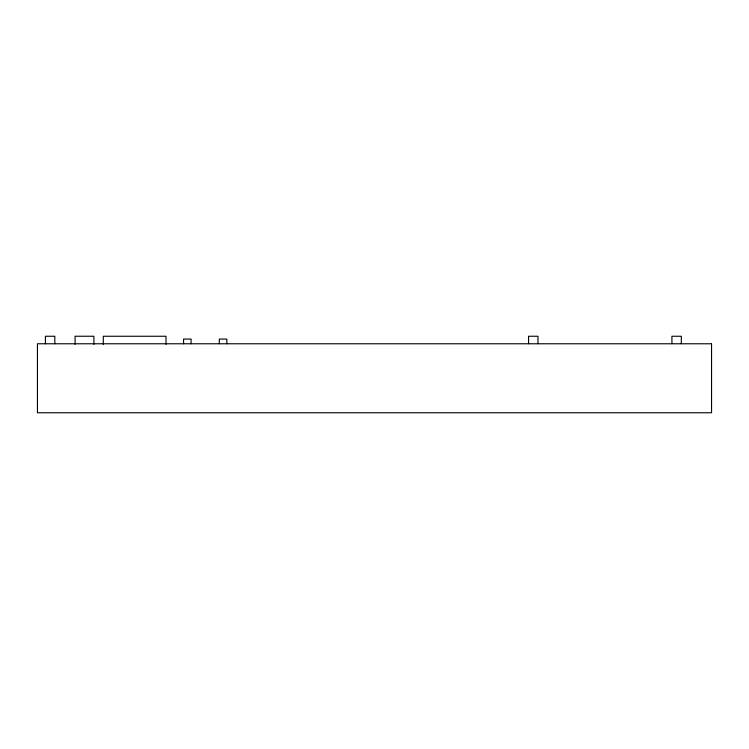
<?xml version="1.0" encoding="UTF-8"?>
<svg xmlns="http://www.w3.org/2000/svg" width="749" height="749" viewBox="0 0 749 749"><rect width="100%" height="100%" fill="white"/><g stroke="black" fill="none" stroke-linecap="round" stroke-linejoin="round"><path stroke-width="1.12" d="M681.328 343.716L681.328 336.254L671.919 336.254L671.919 343.716M537.979 343.716L537.979 336.254L528.569 336.254L528.569 343.716M226.825 343.772L226.825 339.072L219.298 339.072L219.298 343.772M191.079 343.772L191.079 339.072L183.561 339.072L183.561 343.772M165.997 344.343L165.997 336.254L103.296 336.254L103.296 344.343M93.887 344.343L93.887 336.245L75.078 336.245L75.078 344.343M54.817 343.772L54.817 336.254L45.417 336.254L45.417 343.772M711.55 343.772L37.45 343.772L37.45 412.755L711.55 412.755L711.55 343.772"/></g></svg>
